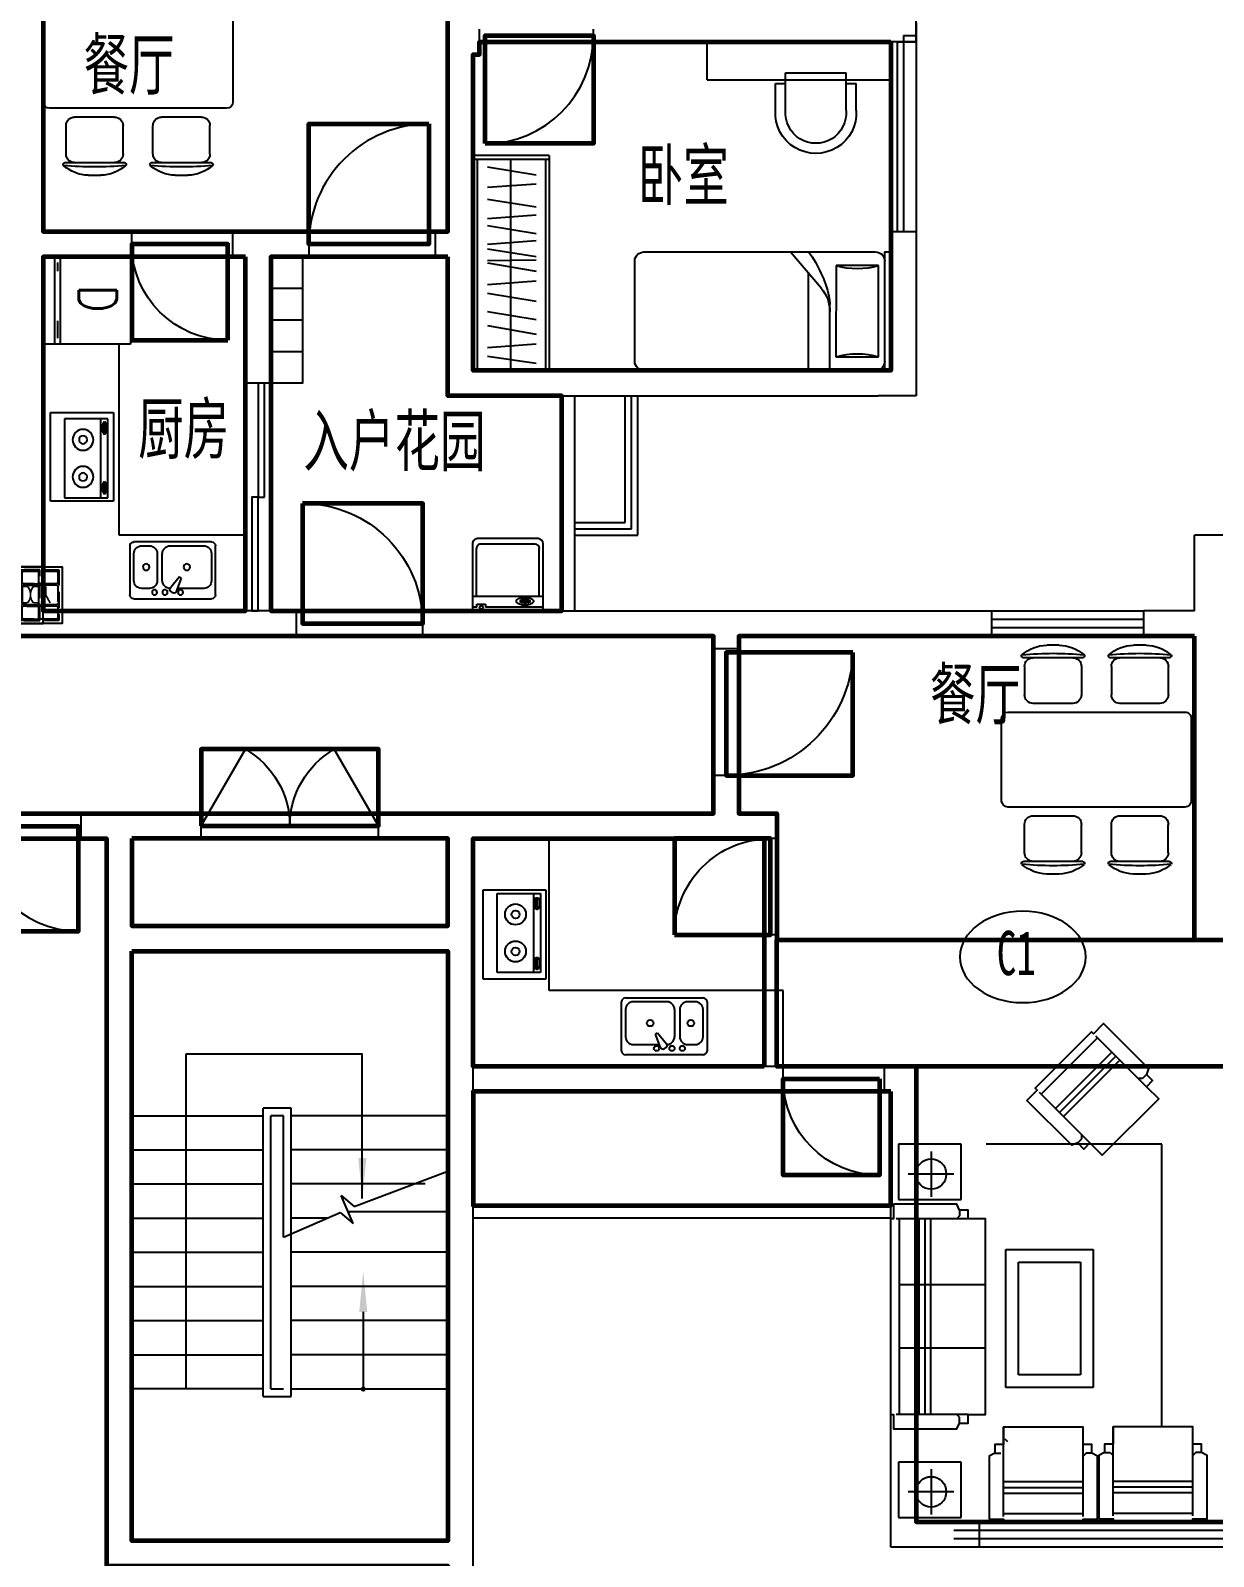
# Model space of a CAD drawing. Extents: x -451437 to -417637, y -598794 to -566694.
# Drawn here: x -434537 to -425186, y -585769 to -573705 of the extents above; entities that cross this region are included whole.
import ezdxf
from ezdxf.enums import TextEntityAlignment as Align

# ---------------------------------------------------------------- set-up
doc = ezdxf.new("R2010")
doc.units = 0
doc.header["$LTSCALE"] = 1000
doc.header["$MEASUREMENT"] = 0
doc.linetypes.add('DASH', pattern=[0.35, 0.25, -0.1])
doc.layers.get('0').update_dxf_attribs({"linetype": 'CONTINUOUS'})
for name, color, linetype in [('8', 9, 'CONTINUOUS'), ('F', 8, 'CONTINUOUS'), ('PUB_TEXT', 7, 'CONTINUOUS'), ('STAIR', 3, 'CONTINUOUS'), ('TEXT', 6, 'CONTINUOUS'), ('WALL', 2, 'CONTINUOUS'), ('WC', 243, 'CONTINUOUS'), ('WINDOW', 3, 'CONTINUOUS'), ('WINDOW_TEXT', 7, 'CONTINUOUS'), ('栏杆', 140, 'CONTINUOUS'), ('烟道', 193, 'CONTINUOUS'), ('百页', 31, 'CONTINUOUS')]:
    doc.layers.add(name, color=color, linetype=linetype)
for name, color, linetype, lineweight in [('GT_卧室', 1, 'CONTINUOUS', 60), ('GT_厨房', 4, 'CONTINUOUS', 60), ('GT_客厅', 2, 'CONTINUOUS', 60), ('GT_楼梯', 130, 'CONTINUOUS', 60), ('GT_电机房', 210, 'CONTINUOUS', 60), ('GT_花园', 74, 'CONTINUOUS', 60), ('GT_过道', 30, 'CONTINUOUS', 60), ('GT_门', 245, 'CONTINUOUS', 60), ('GT_阳台', 6, 'CONTINUOUS', 60), ('GT_餐厅', 3, 'CONTINUOUS', 60)]:
    doc.layers.add(name, color=color, linetype=linetype, lineweight=lineweight)
doc.styles.add('_HZTXT', font='txt.shx', dxfattribs={"width": 0.8, "bigfont": 'hztxt.shx'})
doc.styles.add('_SIMPLEX', font='SIMPLEX.shx', dxfattribs={"width": 0.8})
doc.styles.add('DIM_FONT', font='ROMAND.shx', dxfattribs={"width": 0.7})
doc.styles.add('HZTXT1', font='romand.shx', dxfattribs={"width": 0.6, "bigfont": 'hztxt.shx'})
doc.styles.add('SIMPLEX', font='SIMPLEX.SHX')
doc.styles.get("Standard").update_dxf_attribs({"font": 'GBENOR', "bigfont": 'GBCBIG'})
doc.styles.add('宋', font='', dxfattribs={"width": 0.8})
doc.styles.get('宋').set_extended_font_data('SimSun')

# ---------------------------------------------------------------- blocks, each defined once
blk = doc.blocks.new('A$C237D42E5')
at = {"layer": 'F'}
for p, q in [((0, 865, 39758), (0, 72, 39758)), ((1903, 938, 39758), (72, 937, 39758)), ((1374, 938, 39758), (1374, 168, 39758)), ((1542, 938, 39758), (1542, 416, 39758)), ((1975, 0, 39758), (1975, 938, 39758)), ((1975, 938, 39758), (2023, 938, 39758)), ((2023, 0, 39758), (2023, 938, 39758)), ((1591, 108, 39758), (1590, 829, 39758)), ((1590, 829, 39758), (1927, 829, 39758)), ((1927, 829, 39758), (1927, 108, 39758)), ((1233, 1, 39758), (1475, 287, 39758)), ((72, 0, 39758), (1903, 0, 39758)), ((1927, 108, 39758), (1591, 108, 39758)), ((1975, 0, 39758), (2023, 0, 39758))]:
    blk.add_line(p, q, dxfattribs=at)
for centre, radius, start, end in [((72, 865, 39758), 72.1, 90.0079, 180.0079), ((1903, 866, 39758), 72.1, 0.0079, 90.0079), ((1759, 1406, 39758), 601, 253.7477, 286.2681), ((1254, 473, 39758), 288, 319.902, 0.0079), ((1254, 416, 39758), 288, 346.6151, 0.0079), ((583, 575, 39758), 978, 323.9877, 346.6151), ((1759, -468, 39758), 601, 73.7477, 106.2681), ((72, 72, 39758), 72.1, 180.0079, 270.0079), ((1903, 72, 39758), 72.1, 270.0079, 0.0079)]:
    blk.add_arc(centre, radius, start, end, dxfattribs=at)
blk = doc.blocks.new('A$C71AE403D')
at = {"layer": 'F', "linetype": 'Continuous'}
for p, q in [((250, 4), (250, 254)), ((500, 0), (500, 250)), ((750, 250), (750, 0))]:
    blk.add_line(p, q, dxfattribs=at)
blk.add_lwpolyline([(0, 250), (0, 0), (1000, 0), (1000, 250)], close=True, dxfattribs=at)
blk = doc.blocks.new('A$C38AE43E2')
at = {"layer": 'WALL', "linetype": 'Continuous', "rotation": 270}
blk.add_blockref('A$C71AE403D', (0, 1000), dxfattribs=at)
blk = doc.blocks.new('_DBLK')
blk.add_line((-0.45, 0), (-0.45, -0.95))
blk.add_arc((-0.45, 0), 0.95, 270, 0)
at = {"layer": 'WINDOW_TEXT', "style": 'SIMPLEX', "flags": 9}
blk.add_attdef('A', text='', height=1, dxfattribs=at).set_placement((0, 1.5), align=Align.MIDDLE)
blk = doc.blocks.new('A$C3FB71EF3')
at = {"layer": 'F'}
for p, q in [((1700, 600), (0, 600)), ((1670, 570), (0, 570)), ((115, 488), (59, 102)), ((210, 102), (181, 488)), ((356, 488), (289, 102)), ((468, 488), (405, 102)), ((611, 488), (548, 102)), ((706, 102), (678, 488)), ((852, 488), (785, 102)), ((874, 102), (869, 488)), ((964, 488), (901, 102)), ((1025, 102), (996, 488)), ((1146, 488), (1084, 102)), ((1228, 102), (1199, 488)), ((1356, 488), (1294, 102)), ((1475, 102), (1447, 488)), ((1611, 488), (1548, 102)), ((1670, 0), (1670, 600)), ((1700, 0), (1700, 600)), ((1670, 305), (0, 305)), ((1670, 30), (0, 30)), ((1700, 0), (0, 0))]:
    blk.add_line(p, q, dxfattribs=at)
blk = doc.blocks.new('A$C2D5A5793')
at = {"layer": 'WC'}
for p, q in [((690, 690), (0, 690, 0)), ((0, 690, 0), (0, 0, 0)), ((690, 0), (690, 690)), ((690, 598), (0, 598, 0)), ((690, 552), (0, 552, 0)), ((115, 575, 0), (46, 575, 0)), ((644, 575), (506, 575, 0)), ((0, 0, 0), (690, 0))]:
    blk.add_line(p, q, dxfattribs=at)
at = {"layer": 'WC', "style": '_HZTXT', "oblique": -180, "text_generation_flag": 4, "width": 0.8}
blk.add_text('D', height=300, rotation=0.0001, dxfattribs=at).set_placement((224, 408))
blk = doc.blocks.new('-TD')
at = {"color": 0}
for p, q in [((0, -90), (0, 90)), ((-90, 0), (90, 0))]:
    blk.add_line(p, q, dxfattribs=at)
blk.add_circle((0, 0), 60)
blk = doc.blocks.new('-CG')
at = {"layer": 'F'}
for p, q in [((322, 351), (-172, 351)), ((-172, 351), (-172, -87)), ((322, -87), (322, 351)), ((-172, -87), (322, -87))]:
    blk.add_line(p, q, dxfattribs=at)
at = {"layer": 'F', "xscale": 2, "yscale": 2, "zscale": 2}
blk.add_blockref('-TD', (65, 149), dxfattribs=at)
blk = doc.blocks.new('12PCOU13')
at = {"color": 0, "linetype": 'ByBlock'}
for p, q in [((23, 34), (2, 34)), ((3, -34), (3, 34)), ((10, 34), (10, -34)), ((12, 34), (12, -34)), ((14, 34), (14, -34)), ((24, 35), (23, 34)), ((27, 34), (23, 34)), ((24, 37), (24, 35)), ((33, 11), (3, 11)), ((33, -11), (3, -11)), ((23, -34), (2, -34)), ((27, -34), (23, -34)), ((24, -35), (23, -34)), ((24, -37), (24, -35))]:
    blk.add_line(p, q, dxfattribs=at)
blk.add_lwpolyline([(1, -39), (1, -34), (0, -34), (0, 34), (1, 34), (1, 39), (23, 39), (24, 37), (27, 37), (27, 34), (33, 34), (33, -34), (27, -34), (27, -37), (24, -37), (23, -39)], close=True, dxfattribs=at)
blk = doc.blocks.new('-SOF5')
at = {"xscale": 22.75, "yscale": 22.75, "zscale": 22.75}
blk.add_blockref('12PCOU13', (-6, 890), dxfattribs=at)
blk = doc.blocks.new('A$C21A822AE')
at = {"layer": 'F', "linetype": 'Continuous'}
for p, q in [((954, 358), (954, 1748)), ((2878, 1591), (1785, 1591)), ((1785, 1591), (1785, 903)), ((2878, 903), (2878, 1591)), ((3896, 1611), (3191, 1611)), ((3282, 1600), (3305, 1578)), ((3396, 1679), (3396, 1633)), ((3623, 980), (3623, 1611)), ((3669, 980), (3669, 1611)), ((3714, 980), (3714, 1611)), ((3874, 1611), (3874, 980)), ((1885, 1491), (1885, 1003)), ((2778, 1491), (1885, 1491)), ((2778, 1003), (2778, 1491)), ((542, 1329), (1041, 830)), ((558, 1313), (113, 867)), ((225, 754), (671, 1200)), ((257, 722), (703, 1168)), ((290, 690), (735, 1136)), ((912, 991), (880, 991)), ((944, 1023), (912, 991)), ((1885, 1003), (2778, 1003)), ((3896, 980), (3328, 980)), ((3396, 958), (3419, 980)), ((97, 883), (499, 481)), ((1785, 903), (2878, 903)), ((3396, 912), (3396, 958)), ((3892, 744), (3187, 744)), ((3392, 812), (3392, 767)), ((3392, 767), (3415, 744)), ((3619, 114), (3619, 744)), ((3665, 114), (3665, 744)), ((3710, 114), (3710, 744)), ((3870, 744), (3870, 114)), ((402, 481), (434, 513)), ((434, 513), (434, 545)), ((3187, 358), (954, 358)), ((3892, 114), (3324, 114)), ((3392, 91), (3415, 114)), ((3392, 46), (3392, 91))]:
    blk.add_line(p, q, dxfattribs=at)
for points in [[(3919, 1724), (3919, 1611), (3942, 1611), (3942, 980), (3919, 980), (3919, 867), (3419, 867), (3396, 912), (3328, 912), (3328, 980), (3191, 980), (3191, 1611), (3328, 1611), (3328, 1679), (3396, 1679), (3419, 1724)], [(607, 1425), (526, 1345), (510, 1361), (64, 915), (80, 899), (0, 819), (354, 465), (402, 481), (450, 433), (499, 481), (595, 384), (1041, 830), (944, 927), (993, 975), (944, 1023), (960, 1071)], [(3915, 858), (3915, 744), (3938, 744), (3938, 114), (3915, 114), (3915, 0), (3415, 0), (3392, 46), (3324, 46), (3324, 114), (3187, 114), (3187, 744), (3324, 744), (3324, 812), (3392, 812), (3415, 858)]]:
    blk.add_lwpolyline(points, close=True, dxfattribs=at)
at = {"layer": 'F', "linetype": 'Continuous', "extrusion": (0, 0, -1), "zscale": -1, "rotation": 90.00002776979838}
for p in [(-1041, 2118), (-3553, 2118)]:
    blk.add_blockref('-CG', p, dxfattribs=at)
at = {"layer": 'F', "linetype": 'Continuous', "rotation": 269.9999722302016}
blk.add_blockref('-SOF5', (1426, 2498), dxfattribs=at)
blk = doc.blocks.new('M_A17ORW')
at = {"const_width": 0.02}
for points in [[(-0.481, -0.001), (-0.481, -0.308)], [(0.481, 0.001), (0.481, -0.691)]]:
    blk.add_lwpolyline(points, dxfattribs=at)
for centre, radius, start, end in [((-0.501, -0.003), 0.307, 274.2492, 0.2101), ((0.505, 0.002), 0.699, 180.2762, 268.0603)]:
    blk.add_arc(centre, radius, start, end)
blk = doc.blocks.new('YD')
at = {"linetype": 'DASH', "ltscale": 0.5}
for p, q in [((-315, 321), (-315, 405)), ((-305, 415), (-45, 415)), ((-35, 405), (-35, 321)), ((-315, 155), (-315, 291)), ((-305, 311), (-45, 311)), ((-305, 301), (-45, 301)), ((-35, 291), (-35, 155)), ((-315, 45), (-315, 125)), ((-305, 145), (-45, 145)), ((-305, 135), (-45, 135)), ((-35, 125), (-35, 45)), ((-45, 35), (-305, 35))]:
    blk.add_line(p, q, dxfattribs=at)
at = {"linetype": 'DASH'}
for p, q in [((-250, 35), (-250, 25)), ((-100, 35), (-100, 25))]:
    blk.add_line(p, q, dxfattribs=at)
at = {"linetype": 'ByBlock'}
blk.add_lwpolyline([(0, 0), (-350, 0), (-350, 450), (0, 450)], close=True, dxfattribs=at)
at = {"linetype": 'DASH', "ltscale": 0.5}
blk.add_lwpolyline([(-25, 25), (-325, 25), (-325, 425), (-25, 425)], close=True, dxfattribs=at)
for centre, start, end in [((-305, 405), 90, 180), ((-45, 405), 0, 90), ((-305, 321), 180, 270), ((-305, 291), 90, 180), ((-45, 321), 270, 0), ((-45, 291), 0, 90), ((-305, 155), 180, 270), ((-305, 125), 90, 180), ((-45, 155), 270, 0), ((-45, 125), 0, 90), ((-305, 45), 180, 270), ((-45, 45), 270, 0)]:
    blk.add_arc(centre, 10, start, end, dxfattribs=at)
at = {"linetype": 'DASH', "ltscale": 0.5, "style": '_SIMPLEX', "width": 0.8}
blk.add_text('YD', height=130, dxfattribs=at).set_placement((-261, 157))
blk = doc.blocks.new('A$C38C125B6')
at = {"layer": 'WC'}
for p, q in [((502, 701), (2, 701)), ((2, 701), (2, 1)), ((115, 674), (457, 674)), ((115, 51), (115, 674)), ((401, 674), (401, 51)), ((424, 641), (435, 641)), ((433, 566), (433, 631)), ((433, 631), (450, 631)), ((450, 631), (450, 566)), ((457, 674), (457, 51)), ((502, 1), (502, 701)), ((425, 550), (435, 550)), ((450, 566), (433, 566)), ((424, 168), (435, 168)), ((433, 158), (450, 158)), ((433, 93), (433, 158)), ((450, 158), (450, 93)), ((2, 1), (502, 1)), ((457, 51), (115, 51)), ((425, 77), (435, 77)), ((450, 93), (433, 93))]:
    blk.add_line(p, q, dxfattribs=at)
for points in [[(425, 550, -0.259034), (421, 552, -0.076276), (416, 563, -0.036515), (414, 577, -0.026615), (413, 595, -0.026615), (414, 614, -0.036515), (416, 628, -0.076276), (421, 639, -0.259034), (425, 641, -0.078462), (426, 641, -0.056762)], [(435, 550, -0.259034), (432, 552, -0.076276), (427, 563, -0.036515), (424, 577, -0.026615), (423, 595, -0.026615), (424, 614, -0.036515), (427, 628, -0.076276), (432, 639, -0.259034), (435, 641, -0.259034), (439, 639, -0.056762), (443, 631, -0.036515)], [(444, 566, -0.008736), (444, 563, -0.076276), (439, 552, -0.259034), (435, 550, -0.259034)], [(425, 77, -0.259034), (421, 79, -0.076276), (416, 90, -0.036515), (414, 104, -0.026615), (413, 122, -0.026615), (414, 141, -0.036515), (416, 155, -0.076276), (421, 166, -0.259034), (425, 168, -0.078462), (426, 168, -0.056762)], [(435, 77, -0.259034), (432, 79, -0.076276), (427, 90, -0.036515), (424, 104, -0.026615), (423, 122, -0.026615), (424, 141, -0.036515), (427, 155, -0.076276), (432, 166, -0.259034), (435, 168, -0.259034), (439, 166, -0.056762), (443, 158, -0.036515)], [(444, 93, -0.008736), (444, 90, -0.076276), (439, 79, -0.259034), (435, 77, -0.259034)]]:
    blk.add_lwpolyline(points, format="xyb", dxfattribs=at)
for centre, radius in [((260, 509), 82.5), ((260, 509), 31.6), ((260, 216), 82.5), ((260, 216), 31.6)]:
    blk.add_circle(centre, radius, dxfattribs=at)
at = {"layer": 'WC', "style": 'DIM_FONT', "width": 0.8, "flags": 9}
for tag in ['YSIZE', 'XSIZE']:
    blk.add_attdef(tag, (2, 1), '', height=0.5, rotation=180, dxfattribs=at)
blk = doc.blocks.new('_ARROW')
blk.add_solid([(0, 0), (-1, 0.1), (-1, -0.1)])
blk = doc.blocks.new('M_E25ESP')
at = {"color": 0, "linetype": 'ByBlock'}
for p, q in [((0, -307), (0, 307)), ((31, 338), (419, 338)), ((82, 245), (82, 40)), ((358, 307), (143, 307)), ((419, -20), (419, 245)), ((450, 307), (450, -307)), ((48, 2), (57, -12)), ((59, 31), (163, 70)), ((173, 53), (87, -18)), ((163, 70), (173, 53)), ((143, -82), (358, -82)), ((82, -184), (82, -245)), ((358, -123), (143, -123)), ((419, -245), (419, -184)), ((419, -338), (31, -338)), ((143, -307), (358, -307))]:
    blk.add_line(p, q, dxfattribs=at)
for centre, radius in [((251, 112), 25.6), ((51, 61), 20.5), ((51, -61), 20.5), ((51, -143), 20.5), ((251, -210), 25.6)]:
    blk.add_circle(centre, radius, dxfattribs=at)
for centre, radius, start, end in [((31, 307), 30.7, 90, 180), ((143, 245), 61.4, 90, 180), ((358, 245), 61.4, 0, 90), ((419, 307), 30.7, 0, 90), ((66, 12), 20.5, 110.5377, 210), ((74, -2), 20.5, 210, 309.4623), ((143, -20), 61.4, 180, 270), ((358, -20), 61.4, 270, 0), ((143, -184), 61.4, 90, 180), ((358, -184), 61.4, 0, 90), ((31, -307), 30.7, 180, 270), ((143, -245), 61.4, 180, 270), ((358, -245), 61.4, 270, 0), ((419, -307), 30.7, 270, 0)]:
    blk.add_arc(centre, radius, start, end, dxfattribs=at)
at = {"style": 'DIM_FONT', "width": 0.8, "flags": 9}
for tag in ['XSIZE', 'YSIZE']:
    blk.add_attdef(tag, (0, 0), '', height=0.5, dxfattribs=at)
blk = doc.blocks.new('A$C095B46CE')
at = {"layer": 'WC'}
for p, q in [((0, 572), (0, 40)), ((0, 572), (559, 572)), ((0, 543), (457, 543)), ((106, 500), (106, 492)), ((119, 494), (171, 494)), ((119, 480), (119, 494)), ((171, 494), (171, 480)), ((180, 501), (180, 492)), ((457, 519), (457, 543)), ((524, 519), (457, 519)), ((524, 543), (524, 519)), ((524, 543), (559, 543)), ((559, 41), (559, 572)), ((559, 455), (0, 455)), ((31, 455), (31, 77)), ((171, 480), (119, 480)), ((528, 455), (528, 77)), ((41, 0), (519, 0)), ((63, 44), (496, 45))]:
    blk.add_line(p, q, dxfattribs=at)
blk.add_lwpolyline([(212, 495, -0.185158), (208, 485, -0.102042), (192, 473, -0.060862), (172, 467, -0.047173), (145, 464, -0.047173), (117, 467, -0.060862), (97, 473, -0.102042), (81, 485, -0.185158), (77, 495, -0.185158), (81, 506, -0.102042), (97, 517, -0.060862), (117, 524, -0.047173), (145, 526, -0.047173), (172, 524, -0.060862), (192, 517, -0.102042), (208, 506, -0.185158)], format="xyb", close=True, dxfattribs=at)
for points in [[(106, 500, -0.259034), (107, 503, -0.076276), (116, 507, -0.036515), (127, 509, -0.026615), (143, 510, -0.026615), (158, 509, -0.036515), (169, 507, -0.076276), (178, 503, -0.259034), (180, 500, -0.078462), (180, 499, -0.056762)], [(106, 492, -0.259034), (107, 495, -0.076276), (116, 499, -0.036515), (127, 501, -0.026615), (143, 502, -0.026615), (158, 501, -0.036515), (169, 499, -0.076276), (178, 495, -0.259034), (180, 492, -0.259034), (178, 489, -0.056762), (171, 486, -0.036515)], [(119, 485, -0.008736), (116, 485, -0.076276), (107, 489, -0.259034), (106, 492, -0.259034)]]:
    blk.add_lwpolyline(points, format="xyb", dxfattribs=at)
blk.add_circle((489, 543), 14.2, dxfattribs=at)
for centre, radius, start, end in [((41, 41), 40.5, 180.0161, 270.0161), ((63, 77), 32.4, 180.0161, 270.0161), ((496, 77), 32.4, 270.0161, 0.0161), ((519, 41), 40.5, 270.0161, 0.0161)]:
    blk.add_arc(centre, radius, start, end, dxfattribs=at)
at = {"layer": 'WC', "oblique": -180, "text_generation_flag": 4, "width": 0.8, "flags": 9}
for tag in ['YSIZE', 'XSIZE']:
    blk.add_attdef(tag, (279, 572), '', height=0.405, rotation=180.0161, dxfattribs=at)
blk = doc.blocks.new('M_A0GGR')
for p, q in [((-0.5, 0), (-0.25, -0.433)), ((0.5, 0), (0.25, -0.433))]:
    blk.add_line(p, q)
for centre, start, end in [((-0.5, 0), 300, 0), ((0.5, 0), 180, 240)]:
    blk.add_arc(centre, 0.5, start, end)
blk = doc.blocks.new('M_A2ZXL')
blk.add_line((-0.472, 0), (-0.472, -1))
blk.add_arc((-0.5, 0), 1, 271.6231, 0)
blk = doc.blocks.new('_WBLK')
for p, q in [((-0.5, 0.5), (0.5, 0.5)), ((0.5, 0.1667), (-0.5, 0.1667)), ((0.5, -0.1667), (-0.5, -0.1667)), ((-0.5, -0.5), (0.5, -0.5))]:
    blk.add_line(p, q)
at = {"layer": 'WINDOW_TEXT', "style": 'SIMPLEX', "flags": 9}
blk.add_attdef('A', text='', height=1, dxfattribs=at).set_placement((0, 1.5), align=Align.MIDDLE)
blk = doc.blocks.new('M_C25MYD')
for p, q in [((-389, 921), (-290, 921)), ((298, 921), (397, 921)), ((-569, 821), (-109, 821)), ((-564, 754), (-564, 529)), ((-114, 754), (-114, 529)), ((117, 821), (577, 821)), ((122, 754), (122, 529)), ((572, 754), (572, 529)), ((704, 392), (-696, 392)), ((-497, 461), (-182, 461)), ((190, 461), (505, 461)), ((-746, 342), (-746, -308)), ((754, -308), (754, 342)), ((-696, -358), (704, -358)), ((-182, -427), (-497, -427)), ((505, -427), (190, -427)), ((-564, -720), (-564, -495)), ((-114, -720), (-114, -495)), ((122, -720), (122, -495)), ((572, -720), (572, -495)), ((-109, -787), (-569, -787)), ((577, -787), (117, -787)), ((-290, -887), (-389, -887)), ((397, -887), (298, -887))]:
    blk.add_line(p, q)
for centre, radius, start, end in [((-579, 837), 10, 130.7265, 202.67), ((-379, 606), 316, 91.7651, 130.7265), ((-339, -1857), 2713, 84.8023, 95.1977), ((-300, 606), 316, 49.2735, 88.2349), ((-100, 837), 10, 337.33, 49.2735), ((108, 837), 10, 130.7265, 202.67), ((307, 606), 316, 91.7651, 130.7265), ((347, -1857), 2713, 84.8023, 95.1977), ((387, 606), 316, 49.2735, 88.2349), ((587, 837), 10, 337.33, 49.2735), ((-569, 841), 20, 202.67, 270), ((-497, 754), 67.5, 90, 180), ((-182, 754), 67.5, 0, 90), ((-109, 841), 20, 270, 337.33), ((117, 841), 20, 202.67, 270), ((190, 754), 67.5, 90, 180), ((505, 754), 67.5, 0, 90), ((577, 841), 20, 270, 337.33), ((-497, 529), 67.5, 180, 270), ((-182, 529), 67.5, 270, 0), ((190, 529), 67.5, 180, 270), ((505, 529), 67.5, 270, 0), ((-696, 342), 50, 90, 180), ((704, 342), 50, 0, 90), ((-696, -308), 50, 180, 270), ((704, -308), 50, 270, 0), ((-497, -495), 67.5, 90, 180), ((-182, -495), 67.5, 0, 90), ((190, -495), 67.5, 90, 180), ((505, -495), 67.5, 0, 90), ((-497, -720), 67.5, 180, 270), ((-182, -720), 67.5, 270, 0), ((190, -720), 67.5, 180, 270), ((505, -720), 67.5, 270, 0), ((-579, -803), 10, 157.33, 229.2735), ((-569, -807), 20, 90, 157.33), ((-379, -572), 316, 229.2735, 268.2349), ((-339, 1890), 2713, 264.8023, 275.1977), ((-300, -572), 316, 271.7651, 310.7265), ((-109, -807), 20, 22.67, 90), ((-100, -803), 10, 310.7265, 22.67), ((108, -803), 10, 157.33, 229.2735), ((117, -807), 20, 90, 157.33), ((307, -572), 316, 229.2735, 268.2349), ((347, 1890), 2713, 264.8023, 275.1977), ((387, -572), 316, 271.7651, 310.7265), ((577, -807), 20, 22.67, 90), ((587, -803), 10, 310.7265, 22.67)]:
    blk.add_arc(centre, radius, start, end)
at = {"width": 0.8, "flags": 9}
for tag in ['XSIZE', 'YSIZE']:
    blk.add_attdef(tag, (0, 0), '', height=0.5, dxfattribs=at)
blk = doc.blocks.new('M_C3')
for p, q in [((-319, 296), (-319, 84)), ((-239, 296), (-239, 0)), ((239, 296), (239, 0)), ((319, 296), (319, 84)), ((-319, 84), (-239, 84)), ((-239, 0), (239, 0)), ((239, 84), (319, 84))]:
    blk.add_line(p, q)
for radius, start, end in [(320, 356.4494, 183.5506), (240, 355.2636, 184.7364)]:
    blk.add_arc((0, 316), radius, start, end)
at = {"width": 0.8, "flags": 9}
for tag in ['YSIZE', 'XSIZE', 'XSIZE', 'YSIZE']:
    blk.add_attdef(tag, (0, 0), '', height=0.5, dxfattribs=at)

msp = doc.modelspace()

# ---------------------------------------------------------------- linework, layer by layer
at = {"layer": '8', "linetype": 'Continuous'}
for p, q in [((-429737, -577694), (-429737, -576594)), ((-430237, -577694), (-429737, -577694))]:
    msp.add_line(p, q, dxfattribs=at)
at = {"layer": 'F'}
for q in [(-429187, -573794), (-427737, -574094)]:
    msp.add_line((-429187, -574094), q, dxfattribs=at)
at = {"layer": 'GT_卧室'}
msp.add_lwpolyline([(-427737, -573794), (-427737, -576394), (-431037, -576394), (-431037, -573894), (-430987, -573894), (-430987, -573794), (-427737, -573794)], dxfattribs=at)
at = {"layer": 'GT_厨房'}
for points in [[(-432837, -575494), (-434437, -575494), (-434437, -578294), (-432837, -578294), (-432837, -575494)], [(-428737, -581894), (-431037, -581894), (-431037, -580094), (-428737, -580094), (-428737, -581894)]]:
    msp.add_lwpolyline(points, dxfattribs=at)
at = {"layer": 'GT_客厅'}
msp.add_lwpolyline([(-424137, -581894), (-427537, -581894), (-427537, -585494), (-424137, -585494), (-424137, -581894)], dxfattribs=at)
at = {"layer": 'GT_楼梯'}
msp.add_lwpolyline([(-433737, -580984), (-431237, -580984), (-431237, -585644), (-433737, -585644), (-433737, -580984)], dxfattribs=at)
at = {"layer": 'GT_电机房'}
msp.add_lwpolyline([(-433737, -580094), (-433737, -580784), (-431237, -580784), (-431237, -580094), (-433737, -580094)], dxfattribs=at)
at = {"layer": 'GT_花园'}
msp.add_lwpolyline([(-431237, -575494), (-432637, -575494), (-432637, -578294), (-430337, -578294), (-430337, -576594), (-431237, -576594), (-431237, -575494)], dxfattribs=at)
at = {"layer": 'GT_过道'}
for points in [[(-439937, -578494), (-439937, -579894), (-429137, -579894), (-429137, -578494), (-439937, -578494)], [(-435637, -580094), (-433937, -580094), (-433937, -585844), (-431237, -585844), (-431237, -586994), (-437837, -586994), (-437837, -585844), (-435637, -585844), (-435637, -580094)], [(-419637, -580894), (-419637, -581894), (-428637, -581894), (-428637, -580894), (-419637, -580894)]]:
    msp.add_lwpolyline(points, dxfattribs=at)
at = {"layer": 'GT_门'}
for points in [[(-430942, -574599), (-430942, -573744), (-430087, -573744), (-430087, -574599), (-430942, -574599)], [(-431387, -574444), (-431387, -575394), (-432337, -575394), (-432337, -574444), (-431387, -574444)], [(-432977, -576154), (-432977, -575394), (-433737, -575394), (-433737, -576154), (-432977, -576154)], [(-432387, -577444), (-432387, -578394), (-431437, -578394), (-431437, -577444), (-432387, -577444)], [(-428037, -578622), (-429037, -578622), (-429037, -579594), (-428037, -579594), (-428037, -578622)], [(-433187, -579994), (-431787, -579994), (-431787, -579387), (-433187, -579387), (-433187, -579994)], [(-435314, -579995), (-434160, -579995), (-434160, -580829), (-435314, -580829), (-435314, -579995)], [(-429447, -580854), (-428687, -580854), (-428687, -580094), (-429447, -580094), (-429447, -580854)], [(-427827, -581994), (-427827, -582754), (-428587, -582754), (-428587, -581994), (-427827, -581994)]]:
    msp.add_lwpolyline(points, dxfattribs=at)
at = {"layer": 'GT_阳台'}
msp.add_lwpolyline([(-427737, -582094), (-431037, -582094), (-431037, -582994), (-427737, -582994), (-427737, -582094)], dxfattribs=at)
at = {"layer": 'GT_餐厅'}
for points in [[(-434437, -572694), (-434437, -575294), (-431237, -575294), (-431237, -572694), (-434437, -572694)], [(-425337, -578494), (-428937, -578494), (-428937, -579894), (-428637, -579894), (-428637, -580894), (-425337, -580894), (-425337, -578494)]]:
    msp.add_lwpolyline(points, dxfattribs=at)
at = {"layer": 'STAIR'}
for p, q in [((-433309, -581798), (-433309, -584444)), ((-433737, -582284), (-432697, -582284)), ((-432697, -584504), (-432697, -582224)), ((-432477, -582224), (-432697, -582224)), ((-432637, -584444), (-432637, -582284)), ((-432537, -582284), (-432637, -582284)), ((-432537, -583244), (-432537, -582284)), ((-432477, -583218), (-432477, -582224)), ((-431237, -582284), (-432477, -582284)), ((-433737, -582554), (-432697, -582554)), ((-431237, -582554), (-432477, -582554)), ((-431979, -583002), (-431237, -582723)), ((-433737, -582824), (-432697, -582824)), ((-431418, -582824), (-432477, -582824)), ((-431986, -583136), (-432082, -582916)), ((-432082, -582916), (-431979, -583002)), ((-433737, -583094), (-432697, -583094)), ((-432537, -583244), (-432089, -583050)), ((-432191, -583094), (-432477, -583094)), ((-432089, -583050), (-431986, -583136)), ((-431237, -583044), (-432026, -583044)), ((-432477, -584504), (-432477, -583218)), ((-433737, -583364), (-432697, -583364)), ((-431237, -583364), (-432477, -583364)), ((-433737, -583634), (-432697, -583634)), ((-431237, -583634), (-432477, -583634)), ((-431907, -583835, 0), (-431907, -584444)), ((-433737, -583904), (-432697, -583904)), ((-431237, -583904), (-432477, -583904)), ((-433737, -584174), (-432697, -584174)), ((-431237, -584174), (-432477, -584174)), ((-432697, -584444), (-433737, -584444)), ((-432637, -584444), (-432537, -584444)), ((-432477, -584444), (-431237, -584444)), ((-432697, -584504), (-432477, -584504))]:
    msp.add_line(p, q, dxfattribs=at)
msp.add_lwpolyline([(-431914, -582939), (-431914, -581798), (-433309, -581798)], dxfattribs=at)
at = {"layer": 'STAIR', "const_width": 20, "elevation": 0}
msp.add_lwpolyline([(-431897, -584445, -1), (-431917, -584445, -1)], format="xyb", close=True, dxfattribs=at)
at = {"layer": 'TEXT', "extrusion": (0, 0, -1)}
msp.add_ellipse((-426693, -581029), major_axis=(497, 0), ratio=0.727273, dxfattribs=at)
at = {"layer": 'WALL', "linetype": 'Continuous'}
for p, q in [((-434437, -575294), (-434437, -568394)), ((-427537, -573794), (-427537, -572794)), ((-431237, -575294), (-431237, -573694)), ((-430987, -573894), (-430987, -573694)), ((-430087, -573794), (-430087, -573694)), ((-427537, -573794), (-430087, -573794)), ((-427737, -573794), (-428337, -573794)), ((-431037, -574794), (-431037, -573894)), ((-430987, -573894), (-431037, -573894)), ((-431037, -574794), (-431037, -576394)), ((-431037, -574794), (-431037, -576394)), ((-433737, -575494), (-433737, -575294)), ((-432937, -575294), (-432737, -575294)), ((-432937, -575494), (-432937, -575294)), ((-432737, -575294), (-432337, -575294)), ((-432337, -575294), (-432337, -575494)), ((-431337, -575294), (-431337, -575494)), ((-431337, -575294), (-431237, -575294)), ((-427737, -576394), (-427737, -575294)), ((-427737, -575294), (-427537, -575294)), ((-427537, -575294), (-427537, -575294)), ((-427537, -575294), (-427537, -575294)), ((-434437, -578294), (-434437, -575494)), ((-434437, -575494), (-433737, -575494)), ((-432937, -575494), (-432837, -575494)), ((-432837, -575494), (-432837, -576494)), ((-432637, -575494), (-432637, -576494)), ((-432637, -575494), (-432337, -575494)), ((-431337, -575494), (-431237, -575494)), ((-427537, -575494), (-427537, -576594)), ((-427537, -575494), (-427537, -575494)), ((-427537, -575494), (-427537, -575494)), ((-432637, -576494), (-432837, -576494)), ((-431037, -576394), (-430237, -576394)), ((-430637, -576394), (-427737, -576394)), ((-430537, -576594), (-431237, -576594)), ((-431237, -576594), (-427837, -576594)), ((-427537, -576594), (-427837, -576594)), ((-424537, -577694), (-425337, -577694)), ((-432437, -578294), (-434437, -578294)), ((-432637, -578294), (-432837, -578294)), ((-432837, -578294), (-432837, -578294)), ((-432637, -578294), (-432637, -578294)), ((-432437, -578294), (-432437, -578494)), ((-431437, -578294), (-426937, -578294)), ((-431437, -578494), (-431437, -578294)), ((-425337, -578294), (-425737, -578294)), ((-432437, -578494), (-436637, -578494)), ((-429137, -578494), (-431437, -578494)), ((-429137, -578494), (-429137, -578594)), ((-429137, -578494), (-429137, -578594)), ((-428937, -578494), (-426937, -578494)), ((-425737, -578494), (-425337, -578494)), ((-429137, -579594), (-429137, -579894)), ((-429137, -579594), (-429137, -579894)), ((-428937, -579594), (-428937, -579894)), ((-434137, -580094), (-434137, -579894)), ((-434137, -579894), (-433187, -579894)), ((-434137, -579894), (-434137, -579894)), ((-431787, -579894), (-431237, -579894)), ((-433737, -580094), (-433187, -580094)), ((-431787, -580094), (-431237, -580094)), ((-431237, -580094), (-431237, -580784)), ((-431237, -580984), (-431237, -585644)), ((-433737, -585644), (-431237, -585644))]:
    msp.add_line(p, q, dxfattribs=at)
at = {"layer": 'WALL'}
for p, q in [((-433737, -575294), (-434437, -575294)), ((-427537, -575294), (-427537, -575494)), ((-427537, -575294), (-427537, -575494)), ((-431237, -575494), (-431237, -576594)), ((-425337, -578294), (-425337, -577694)), ((-426937, -578494), (-426937, -578294)), ((-425737, -578494), (-425737, -578294)), ((-428937, -578594), (-428937, -578494)), ((-428937, -578594), (-428937, -578494)), ((-425337, -580894), (-425337, -578494)), ((-428937, -578594), (-429137, -578594)), ((-428937, -578594), (-429137, -578594)), ((-428937, -579594), (-429137, -579594)), ((-428937, -579594), (-429137, -579594)), ((-433187, -579894), (-433937, -579894)), ((-433187, -580094), (-433187, -579894)), ((-429137, -579894), (-431787, -579894)), ((-431787, -580094), (-431787, -579894)), ((-428637, -579894), (-428937, -579894)), ((-428637, -580094), (-428637, -579894)), ((-434137, -580094), (-433937, -580094)), ((-433937, -583794), (-433937, -580094)), ((-433937, -580094), (-433937, -580194)), ((-433187, -580094), (-433737, -580094)), ((-433737, -580784), (-433737, -580094)), ((-433737, -580094), (-433737, -580194)), ((-431237, -580094), (-431787, -580094)), ((-431037, -582494), (-431037, -580094)), ((-428637, -580094), (-431037, -580094)), ((-431237, -580784), (-433737, -580784)), ((-428737, -581894), (-428737, -580854)), ((-428637, -581894), (-428637, -580854)), ((-423487, -580894), (-425337, -580894)), ((-433737, -583794), (-433737, -580984)), ((-431237, -580984), (-433737, -580984)), ((-433937, -581194), (-433937, -585844)), ((-433737, -581194), (-433737, -585644)), ((-428587, -581894), (-431037, -581894)), ((-428587, -582094), (-428587, -581894)), ((-427787, -582094), (-427787, -581894)), ((-427537, -581894), (-427787, -581894)), ((-427537, -585494), (-427537, -581894)), ((-428587, -582094), (-431037, -582094)), ((-427737, -582094), (-427787, -582094)), ((-427737, -585694), (-427737, -582094)), ((-431037, -585844), (-431037, -582694)), ((-427037, -585494), (-427537, -585494)), ((-427037, -585494), (-427037, -585694)), ((-427037, -585694), (-427737, -585694))]:
    msp.add_line(p, q, dxfattribs=at)
msp.add_lwpolyline([(-428637, -580854), (-428737, -580854)], dxfattribs=at)
at = {"layer": 'WC'}
for p, q in [((-433837, -577694), (-433837, -576184)), ((-432837, -577694), (-433837, -577694)), ((-430437, -581294), (-430437, -580094)), ((-428587, -581294), (-430437, -581294)), ((-428587, -581894), (-428587, -581294))]:
    msp.add_line(p, q, dxfattribs=at)
at = {"layer": 'WINDOW', "linetype": 'Continuous'}
for p, q in [((-427537, -573644), (-427537, -575294)), ((-427687, -573794), (-427687, -575294)), ((-427687, -573794), (-427537, -573794)), ((-427637, -573744), (-427637, -575294)), ((-427637, -573744), (-427537, -573744)), ((-432837, -576494), (-432837, -578294))]:
    msp.add_line(p, q, dxfattribs=at)
at = {"layer": 'WINDOW', "linetype": 'DASH'}
msp.add_line((-427737, -575294), (-427737, -573794), dxfattribs=at)
at = {"layer": 'WINDOW'}
for p, q in [((-432637, -578294), (-432637, -576494)), ((-428587, -582094), (-427787, -582094))]:
    msp.add_line(p, q, dxfattribs=at)
for points in [[(-432687, -577394), (-432687, -576494), (-432737, -576494), (-432737, -577394)], [(-432737, -578294), (-432737, -577394), (-432787, -577394), (-432787, -578294)]]:
    msp.add_lwpolyline(points, close=True, dxfattribs=at)
at = {"layer": '栏杆'}
for p, q in [((-430337, -576594), (-430337, -578294)), ((-430237, -576594), (-430237, -578294)), ((-427737, -582994), (-431037, -582994)), ((-427737, -583094), (-431037, -583094))]:
    msp.add_line(p, q, dxfattribs=at)
at = {"layer": '百页', "linetype": 'Continuous'}
for p, q in [((-429837, -577594), (-429837, -576594)), ((-429787, -577644), (-429787, -576594)), ((-430237, -577594), (-429837, -577594)), ((-430237, -577644), (-429787, -577644))]:
    msp.add_line(p, q, dxfattribs=at)

# ---------------------------------------------------------------- block references
at = {"layer": 'F', "linetype": 'Continuous', "extrusion": (0, 0, -1), "zscale": -1}
for name, p, rotation in [('M_C25MYD', (433691, -573928), 180), ('M_C25MYD', (426115, -579452), 180), ('A$C21A822AE', (425235, -581556), 270)]:
    msp.add_blockref(name, p, dxfattribs=dict(at, rotation=rotation))
at = {"layer": 'F', "xscale": -1, "rotation": 180}
for name, p in [('M_C3', (-428329, -574041)), ('A$C237D42E5', (-429760, -575456, -39758))]:
    msp.add_blockref(name, p, dxfattribs=at)
at = {"layer": 'F', "linetype": 'Continuous', "rotation": 90}
msp.add_blockref('A$C3FB71EF3', (-430437, -576394), dxfattribs=at)
at = {"layer": 'F', "linetype": 'Continuous', "xscale": -1}
msp.add_blockref('A$C38AE43E2', (-432387, -576494), dxfattribs=at)
at = {"layer": 'STAIR', "xscale": 320, "yscale": 320, "zscale": 320}
for p, rotation in [((-431914, -582939, 0), 270), ((-431907, -583515, 0), 90)]:
    msp.add_blockref('_ARROW', p, dxfattribs=dict(at, rotation=rotation))
at = {"layer": 'WC', "xscale": -1}
for name, p, rotation in [('A$C2D5A5793', (-433747, -575494, 0), 90), ('A$C38C125B6', (-434382, -576725), 180), ('M_E25ESP', (-433413, -578198), 270)]:
    msp.add_blockref(name, p, dxfattribs=dict(at, rotation=rotation))
at = {"layer": 'WC'}
for name, p, rotation in [('A$C095B46CE', (-430484, -577722), 180), ('M_E25ESP', (-429527, -581803), 90)]:
    msp.add_blockref(name, p, dxfattribs=dict(at, rotation=rotation))
msp.add_blockref('A$C38C125B6', (-430963, -581202), dxfattribs=at)
at = {"layer": 'WINDOW', "linetype": 'Continuous', "rotation": 180}
for name, p, xscale, yscale, zscale in [('_DBLK', (-430537, -573744), -900, -900, 900), ('_DBLK', (-431837, -575394), 1000, 1000, 1000), ('_DBLK', (-431937, -578394), -1000, 1000, 1000), ('M_A17ORW', (-434737, -579994), -1200, -1200, 1200)]:
    msp.add_blockref(name, p, dxfattribs=dict(at, xscale=xscale, yscale=yscale, zscale=zscale))
at = {"layer": 'WINDOW', "linetype": 'Continuous', "xscale": -800, "yscale": 800, "zscale": 800}
msp.add_blockref('_DBLK', (-433337, -575394), dxfattribs=at)
at = {"layer": 'WINDOW'}
for name, p, xscale, yscale, zscale in [('_WBLK', (-426337, -578394), 1200, 200.0000000002328, 1200), ('M_A0GGR', (-432487, -579994), 1400, -1400, 1400), ('_DBLK', (-428187, -581994), -800, 800, 800)]:
    msp.add_blockref(name, p, dxfattribs=dict(at, xscale=xscale, yscale=yscale, zscale=zscale))
for name, p, xscale, yscale, zscale, rotation in [('M_A2ZXL', (-429037, -579094), 1000, -1000, 1000, 270), ('M_A2ZXL', (-429037, -579094), 1000, -1000, 1000, 270), ('_DBLK', (-428687, -580494), -800, 800, 800, 269.9999999999313), ('_WBLK', (-425887, -585594), 2700, 200, 2700, 180)]:
    msp.add_blockref(name, p, dxfattribs=dict(at, xscale=xscale, yscale=yscale, zscale=zscale, rotation=rotation))
at = {"layer": '烟道', "linetype": 'Continuous', "xscale": -1, "rotation": 180}
msp.add_blockref('YD', (-434437, -577944), dxfattribs=at)
at = {"layer": '烟道', "linetype": 'Continuous', "rotation": 180}
msp.add_blockref('YD', (-434637, -577944), dxfattribs=at)

# ---------------------------------------------------------------- texts
at = {"layer": 'PUB_TEXT', "color": 3, "style": 'HZTXT1', "width": 0.8}
for s, p in [('餐厅', (-434118, -574214)), ('卧室', (-429737, -575088)), ('厨房', (-433686, -577093)), ('入户花园', (-432380, -577189)), ('餐厅', (-427427, -579192))]:
    msp.add_text(s, height=450, dxfattribs=at).set_placement(p)
at = {"layer": 'TEXT', "style": '宋', "width": 0.65}
msp.add_text('C1', height=350, dxfattribs=at).set_placement((-426899, -581173))

doc.saveas('drawing.dxf')
